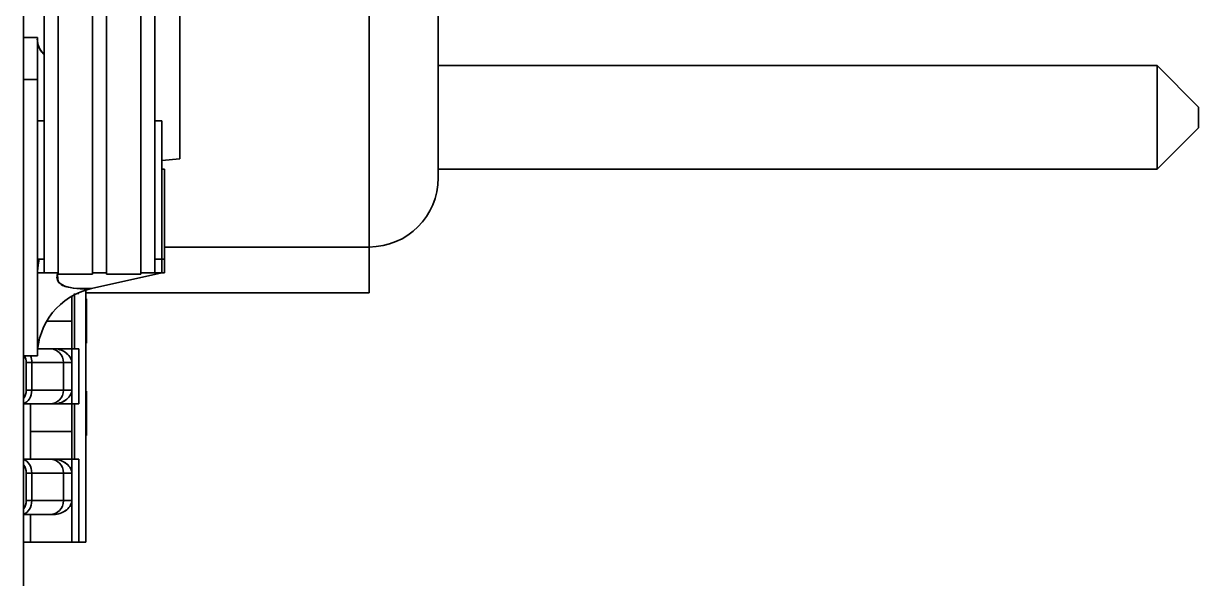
# Model space of a CAD drawing. Extents: x 146 to 1134, y 78 to 926.
# Drawn here: x 676.56 to 685.06, y 340.35 to 344.37 of the extents above; entities that cross this region are included whole.
import ezdxf

# ---------------------------------------------------------------- set-up
doc = ezdxf.new("R2010")
doc.units = 0

msp = doc.modelspace()

# ---------------------------------------------------------------- linework, layer by layer
at = {"color": 7, "lineweight": 35}
msp.add_line((676.5588, 330.1072), (676.5588, 371.6772), dxfattribs=at)
msp.add_line((676.5588, 330.1072), (676.5588, 371.6772), dxfattribs=at)
at = {"color": 7, "lineweight": 35, "ltscale": 0.11375}
for p, q in [((676.7089, 342.5622), (676.7089, 347.1122)), ((676.7089, 347.1122), (676.7089, 342.5622)), ((676.8105, 347.1122), (676.8105, 342.5622)), ((677.1597, 347.1122), (677.1597, 342.5622)), ((677.5089, 342.5622), (677.5089, 347.1122)), ((677.5089, 347.1122), (677.5089, 342.5622))]:
    msp.add_line(p, q, dxfattribs=at)
at = {"color": 7, "lineweight": 35, "ltscale": 0.114249}
for p, q in [((676.8105, 342.5522), (676.8105, 347.1222)), ((676.8105, 347.1222), (676.8105, 342.5522)), ((677.058, 347.1222), (677.058, 342.5522)), ((677.058, 342.5522), (677.058, 347.1222)), ((677.1597, 342.5522), (677.1597, 347.1222)), ((677.1597, 347.1222), (677.1597, 342.5522)), ((677.4072, 347.1222), (677.4072, 342.5522)), ((677.4072, 342.5522), (677.4072, 347.1222))]:
    msp.add_line(p, q, dxfattribs=at)
at = {"color": 7, "lineweight": 35, "ltscale": 0.072463}
for p, q in [((677.6888, 346.2864), (677.6888, 343.3879)), ((677.6888, 343.3879), (677.6888, 346.2864))]:
    msp.add_line(p, q, dxfattribs=at)
at = {"color": 7, "lineweight": 35, "ltscale": 0.05875}
msp.add_line((676.7089, 346.0122), (676.7089, 343.6622), dxfattribs=at)
at = {"color": 7, "lineweight": 35, "ltscale": 0.04375}
for p, q in [((679.0588, 342.7492), (679.0588, 344.4992)), ((679.0588, 344.4992), (679.0588, 342.7492))]:
    msp.add_line(p, q, dxfattribs=at)
at = {"color": 7, "lineweight": 35, "ltscale": 0.011958}
msp.add_line((679.5588, 344.4992), (679.5588, 344.0209), dxfattribs=at)
at = {"color": 7, "lineweight": 35, "ltscale": 0.03125}
msp.add_line((679.5588, 343.2492), (679.5588, 344.4992), dxfattribs=at)
at = {"color": 7, "lineweight": 35, "ltscale": 0.002501}
for p, q in [((676.6589, 344.2657), (676.5588, 344.2657)), ((676.5588, 344.2657), (676.6589, 344.2657)), ((676.6589, 343.9622), (676.5588, 343.9622)), ((676.5588, 343.9622), (676.6589, 343.9622)), ((676.6589, 341.9622), (676.5588, 341.9622)), ((676.5588, 341.9622), (676.6589, 341.9622)), ((676.5588, 341.9622), (676.6589, 341.9622))]:
    msp.add_line(p, q, dxfattribs=at)
at = {"color": 7, "lineweight": 35, "ltscale": 0.007588}
msp.add_line((676.6589, 344.2657), (676.6589, 343.9622), dxfattribs=at)
msp.add_line((676.6589, 344.2657), (676.6589, 343.9622), dxfattribs=at)
at = {"color": 7, "lineweight": 35, "ltscale": 0.000587648}
msp.add_line((676.7089, 344.1428), (676.6927, 344.1598), dxfattribs=at)
at = {"color": 7, "lineweight": 35, "ltscale": 0.000588703}
msp.add_line((676.709, 344.1427), (676.6927, 344.1597), dxfattribs=at)
at = {"color": 7, "lineweight": 35, "ltscale": 0.010137}
msp.add_line((679.5588, 344.0209), (679.5588, 343.6154), dxfattribs=at)
at = {"color": 7, "lineweight": 35, "ltscale": 0.129999}
for p, q in [((684.7589, 344.0622), (679.5589, 344.0622)), ((679.5589, 344.0622), (684.7589, 344.0622)), ((684.7589, 343.3122), (679.5589, 343.3122)), ((684.7589, 343.3122), (679.5589, 343.3122)), ((684.7589, 343.3122), (679.5589, 343.3122))]:
    msp.add_line(p, q, dxfattribs=at)
at = {"color": 7, "lineweight": 35, "ltscale": 0.01875}
for p, q in [((684.7589, 343.3122), (684.7589, 344.0622)), ((684.7589, 344.0622), (684.7589, 343.3122))]:
    msp.add_line(p, q, dxfattribs=at)
at = {"color": 7, "lineweight": 35, "ltscale": 0.010606}
for p, q in [((685.0588, 343.7622), (684.7589, 344.0622)), ((684.7589, 344.0622), (685.0588, 343.7622))]:
    msp.add_line(p, q, dxfattribs=at)
at = {"color": 7, "lineweight": 35, "ltscale": 0.05}
msp.add_line((676.6589, 343.9622), (676.6589, 341.9622), dxfattribs=at)
msp.add_line((676.6589, 343.9622), (676.6589, 341.9622), dxfattribs=at)
at = {"color": 7, "lineweight": 35, "ltscale": 0.00375}
msp.add_line((685.0588, 343.6122), (685.0588, 343.7622), dxfattribs=at)
msp.add_line((685.0588, 343.6122), (685.0588, 343.7622), dxfattribs=at)
at = {"color": 7, "lineweight": 35, "ltscale": 0.00125}
for p, q in [((676.7089, 343.6622), (676.6589, 343.6622)), ((676.6589, 343.6622), (676.7089, 343.6622)), ((677.5089, 343.6622), (677.5588, 343.6622)), ((677.5588, 343.6622), (677.5089, 343.6622)), ((676.7089, 342.6622), (676.6589, 342.6622)), ((676.6589, 342.6622), (676.7089, 342.6622)), ((677.5089, 342.6622), (677.5588, 342.6622)), ((677.5588, 342.6622), (677.5089, 342.6622)), ((677.5588, 342.6622), (677.5089, 342.6622)), ((677.5588, 342.5622), (677.5089, 342.5622)), ((677.5089, 342.5622), (677.5588, 342.5622)), ((676.9589, 342.0132), (676.9089, 342.0132)), ((676.6088, 341.6132), (676.5588, 341.6132)), ((676.5588, 341.6132), (676.6088, 341.6132)), ((676.5588, 341.6132), (676.6088, 341.6132)), ((676.6088, 341.6132), (676.5588, 341.6132)), ((676.5588, 341.6132), (676.6088, 341.6132)), ((676.6088, 341.6132), (676.5588, 341.6132)), ((676.6088, 341.6132), (676.5588, 341.6132)), ((676.9089, 341.6132), (676.9589, 341.6132)), ((676.9589, 341.2132), (676.9089, 341.2132)), ((676.6088, 340.6132), (676.5588, 340.6132)), ((676.5588, 340.6132), (676.6088, 340.6132)), ((676.6088, 340.6132), (676.5588, 340.6132)), ((676.5588, 340.6132), (676.6088, 340.6132)), ((676.9589, 340.6132), (676.9089, 340.6132)), ((676.9089, 340.6132), (676.9589, 340.6132)), ((676.9089, 340.6132), (676.9589, 340.6132)), ((676.9589, 340.6132), (676.9089, 340.6132))]:
    msp.add_line(p, q, dxfattribs=at)
at = {"color": 7, "lineweight": 35, "ltscale": 0.025}
for p, q in [((676.7089, 342.6622), (676.7089, 343.6622)), ((677.5588, 343.6622), (677.5588, 342.6622)), ((677.5588, 342.6622), (677.5588, 343.6622))]:
    msp.add_line(p, q, dxfattribs=at)
at = {"color": 7, "lineweight": 35, "ltscale": 0.006772}
msp.add_line((679.5588, 343.6154), (679.5588, 343.3445), dxfattribs=at)
at = {"color": 7, "lineweight": 35, "ltscale": 0.010607}
for p, q in [((684.7589, 343.3122), (685.0588, 343.6122)), ((685.0588, 343.6122), (684.7589, 343.3122))]:
    msp.add_line(p, q, dxfattribs=at)
at = {"color": 7, "lineweight": 35, "ltscale": 0.003263}
for p, q in [((677.6888, 343.3879), (677.5588, 343.3765)), ((677.5588, 343.3765), (677.6888, 343.3879)), ((677.5588, 343.3765), (677.6888, 343.3879))]:
    msp.add_line(p, q, dxfattribs=at)
at = {"color": 7, "lineweight": 35, "ltscale": 0.002383}
msp.add_line((679.5588, 343.3445), (679.5588, 343.2492), dxfattribs=at)
at = {"color": 7, "lineweight": 35, "ltscale": 0.000500488}
for p, q in [((677.5789, 343.3122), (677.5588, 343.3122)), ((677.5789, 342.6622), (677.5588, 342.6622)), ((677.5588, 342.6622), (677.5789, 342.6622)), ((677.5588, 342.6622), (677.5789, 342.6622)), ((677.5588, 342.5622), (677.5789, 342.5622)), ((677.5789, 342.5622), (677.5588, 342.5622)), ((677.5789, 342.5622), (677.5588, 342.5622))]:
    msp.add_line(p, q, dxfattribs=at)
at = {"color": 7, "lineweight": 35, "ltscale": 0.01625}
msp.add_line((677.5789, 342.6622), (677.5789, 343.3122), dxfattribs=at)
at = {"color": 7, "lineweight": 35, "ltscale": 0.001197}
msp.add_line((677.5789, 343.2643), (677.5789, 343.3122), dxfattribs=at)
at = {"color": 7, "lineweight": 35, "ltscale": 0.003439}
msp.add_line((677.5789, 343.1267), (677.5789, 343.2643), dxfattribs=at)
at = {"color": 7, "lineweight": 35, "ltscale": 0.13}
msp.add_line((679.5588, 343.3122), (684.7589, 343.3122), dxfattribs=at)
msp.add_line((679.5588, 343.3122), (684.7589, 343.3122), dxfattribs=at)
at = {"color": 7, "lineweight": 35, "ltscale": 0.005241}
msp.add_line((677.5789, 342.9171), (677.5789, 343.1267), dxfattribs=at)
at = {"color": 7, "lineweight": 35, "ltscale": 0.006374}
msp.add_line((677.5789, 342.6622), (677.5789, 342.9171), dxfattribs=at)
at = {"color": 7, "lineweight": 35, "ltscale": 0.037}
for p, q in [((679.0588, 342.7492), (677.5789, 342.7492)), ((679.0588, 342.7492), (677.5789, 342.7492)), ((677.5789, 342.7492), (679.0588, 342.7492))]:
    msp.add_line(p, q, dxfattribs=at)
at = {"color": 7, "lineweight": 35, "ltscale": 0.008295}
msp.add_line((679.0588, 342.4172), (679.0588, 342.749), dxfattribs=at)
at = {"color": 7, "lineweight": 35, "ltscale": 0.000575256}
msp.add_line((679.0588, 342.7488), (679.0588, 342.7258), dxfattribs=at)
at = {"color": 7, "lineweight": 35, "ltscale": 0.004055}
msp.add_line((679.0588, 342.7258), (679.0588, 342.5636), dxfattribs=at)
at = {"color": 7, "lineweight": 35, "ltscale": 0.000328064}
msp.add_line((676.672, 342.6622), (676.6589, 342.6622), dxfattribs=at)
at = {"color": 7, "lineweight": 35, "ltscale": 0.001411}
msp.add_line((676.6627, 342.6065), (676.672, 342.6622), dxfattribs=at)
at = {"color": 7, "lineweight": 35, "ltscale": 0.001253}
msp.add_line((676.6633, 342.6128), (676.672, 342.6622), dxfattribs=at)
at = {"color": 7, "lineweight": 35, "ltscale": 0.000921631}
msp.add_line((676.7089, 342.6622), (676.672, 342.6622), dxfattribs=at)
at = {"color": 7, "lineweight": 35, "ltscale": 0.0025}
for p, q in [((676.7089, 342.5622), (676.7089, 342.6622)), ((677.5588, 342.6622), (677.5588, 342.5622)), ((677.5588, 342.5622), (677.5588, 342.6622)), ((677.5789, 342.6622), (677.5789, 342.5622)), ((676.9089, 342.0132), (676.9089, 341.9132)), ((676.9089, 341.7132), (676.9089, 341.6132)), ((676.9089, 341.2132), (676.9089, 341.1132))]:
    msp.add_line(p, q, dxfattribs=at)
at = {"color": 7, "lineweight": 35, "ltscale": 0.000803375}
msp.add_line((677.5789, 342.63), (677.5789, 342.6622), dxfattribs=at)
at = {"color": 7, "lineweight": 35, "ltscale": 0.000184027}
msp.add_line((676.6597, 342.5693), (676.6594, 342.562), dxfattribs=at)
at = {"color": 7, "lineweight": 35, "ltscale": 0.00016872}
msp.add_line((676.6594, 342.562), (676.6597, 342.5687), dxfattribs=at)
at = {"color": 7, "lineweight": 35, "ltscale": 0.001236}
for p, q in [((676.7089, 342.5622), (676.6594, 342.5622)), ((676.6594, 342.5622), (676.7089, 342.5622))]:
    msp.add_line(p, q, dxfattribs=at)
at = {"color": 7, "lineweight": 35, "ltscale": 0.000148898}
msp.add_line((676.66, 342.5753), (676.6597, 342.5693), dxfattribs=at)
at = {"color": 7, "lineweight": 35, "ltscale": 0.000112318}
msp.add_line((676.6597, 342.5687), (676.6599, 342.5732), dxfattribs=at)
at = {"color": 7, "lineweight": 35, "ltscale": 0.000993975}
msp.add_line((676.6599, 342.5732), (676.6633, 342.6128), dxfattribs=at)
at = {"color": 7, "lineweight": 35, "ltscale": 0.000419617}
msp.add_line((676.7089, 342.5622), (676.6921, 342.5622), dxfattribs=at)
at = {"color": 7, "lineweight": 35, "ltscale": 0.000256366}
msp.add_line((676.7051, 342.562), (676.6948, 342.5622), dxfattribs=at)
at = {"color": 7, "lineweight": 35, "ltscale": 0.000349434}
msp.add_line((676.7051, 342.5621), (676.7191, 342.5622), dxfattribs=at)
at = {"color": 7, "lineweight": 35, "ltscale": 0.000424205}
msp.add_line((676.722, 342.5622), (676.7051, 342.562), dxfattribs=at)
at = {"color": 7, "lineweight": 35, "ltscale": 0.000335693}
msp.add_line((676.7089, 342.5622), (676.7223, 342.5622), dxfattribs=at)
at = {"color": 7, "lineweight": 35, "ltscale": 0.002541}
for p, q in [((676.8105, 342.5622), (676.7089, 342.5622)), ((676.8105, 342.5622), (676.7089, 342.5622)), ((677.1597, 342.5622), (677.058, 342.5622)), ((677.1597, 342.5622), (677.058, 342.5622)), ((677.1597, 342.5622), (677.058, 342.5622)), ((677.5089, 342.5622), (677.4072, 342.5622)), ((677.5089, 342.5622), (677.4072, 342.5622))]:
    msp.add_line(p, q, dxfattribs=at)
at = {"color": 7, "lineweight": 35, "ltscale": 0.000419709}
msp.add_line((676.809, 342.5622), (676.8032, 342.5464), dxfattribs=at)
at = {"color": 7, "lineweight": 35, "ltscale": 0.000249481}
for p, q in [((676.8105, 342.5622), (676.8105, 342.5522)), ((677.1597, 342.5622), (677.1597, 342.5522))]:
    msp.add_line(p, q, dxfattribs=at)
at = {"color": 7, "lineweight": 35, "ltscale": 0.006189}
for p, q in [((677.058, 342.5522), (676.8105, 342.5522)), ((676.8105, 342.5522), (677.058, 342.5522)), ((677.058, 342.5522), (676.8105, 342.5522)), ((677.4072, 342.5522), (677.1597, 342.5522)), ((677.1597, 342.5522), (677.4072, 342.5522)), ((677.4072, 342.5522), (677.1597, 342.5522))]:
    msp.add_line(p, q, dxfattribs=at)
at = {"color": 7, "lineweight": 35, "ltscale": 0.013021}
msp.add_line((677.0504, 342.4492), (677.5588, 342.5622), dxfattribs=at)
at = {"color": 7, "lineweight": 35, "ltscale": 0.00379}
msp.add_line((677.5588, 342.5622), (677.4072, 342.5622), dxfattribs=at)
at = {"color": 7, "lineweight": 35, "ltscale": 0.001697}
msp.add_line((677.5789, 342.5622), (677.5789, 342.63), dxfattribs=at)
at = {"color": 7, "lineweight": 35, "ltscale": 0.00271}
msp.add_line((679.0588, 342.5636), (679.0588, 342.4552), dxfattribs=at)
at = {"color": 7, "lineweight": 35, "ltscale": 0.000244999}
msp.add_line((676.8043, 342.5099), (676.8019, 342.5194), dxfattribs=at)
at = {"color": 7, "lineweight": 35, "ltscale": 0.000376088}
msp.add_line((676.8192, 342.4878), (676.8096, 342.4994), dxfattribs=at)
at = {"color": 7, "lineweight": 35, "ltscale": 0.000299547}
msp.add_line((676.8205, 342.4866), (676.8298, 342.4791), dxfattribs=at)
at = {"color": 7, "lineweight": 35, "ltscale": 0.001237}
msp.add_line((676.871, 342.4605), (676.9196, 342.4512), dxfattribs=at)
at = {"color": 7, "lineweight": 35, "ltscale": 0.001013}
for p, q in [((676.9089, 342.3947), (676.9089, 342.3542)), ((677.0139, 341.4282), (677.0139, 341.3877))]:
    msp.add_line(p, q, dxfattribs=at)
at = {"color": 7, "lineweight": 35, "ltscale": 0.004538}
msp.add_line((676.9089, 342.3947), (676.9089, 342.2132), dxfattribs=at)
at = {"color": 7, "lineweight": 35, "ltscale": 0.001261}
msp.add_line((676.9196, 342.4512), (676.9699, 342.4474), dxfattribs=at)
at = {"color": 7, "lineweight": 35, "ltscale": 0.01}
for p, q in [((676.9288, 342.4132), (676.9288, 342.0132)), ((676.9288, 342.4132), (676.9288, 342.0132)), ((676.9288, 341.6132), (676.9288, 341.2132)), ((676.9288, 341.6132), (676.9288, 341.2132)), ((676.9589, 341.2132), (676.9589, 340.8132)), ((676.9589, 340.8132), (676.9589, 341.2132)), ((676.9589, 341.2132), (676.9589, 340.8132))]:
    msp.add_line(p, q, dxfattribs=at)
at = {"color": 7, "lineweight": 35, "ltscale": 0.000366211}
for p, q in [((676.9442, 342.4132), (676.9589, 342.4132)), ((676.9589, 342.0132), (676.9442, 342.0132)), ((676.5588, 341.6132), (676.5735, 341.6132)), ((676.9442, 341.6132), (676.9589, 341.6132)), ((676.9589, 341.2132), (676.9442, 341.2132)), ((676.5735, 340.6132), (676.5588, 340.6132)), ((676.9589, 340.6132), (676.9442, 340.6132))]:
    msp.add_line(p, q, dxfattribs=at)
at = {"color": 7, "lineweight": 35, "ltscale": 0.000341797}
msp.add_line((676.9589, 342.4132), (676.9452, 342.4132), dxfattribs=at)
at = {"color": 7, "lineweight": 35, "ltscale": 0.000227356}
msp.add_line((676.9498, 342.4132), (676.9589, 342.4132), dxfattribs=at)
at = {"color": 7, "lineweight": 35, "ltscale": 0.000590547}
msp.add_line((676.9699, 342.4474), (676.9935, 342.4471), dxfattribs=at)
at = {"color": 7, "lineweight": 35, "ltscale": 0.000407468}
msp.add_line((676.9935, 342.4471), (677.0098, 342.4474), dxfattribs=at)
at = {"color": 7, "lineweight": 35, "ltscale": 0.045857}
msp.add_line((677.0089, 340.6132), (677.0089, 342.4474), dxfattribs=at)
at = {"color": 7, "lineweight": 35, "ltscale": 0.045623}
msp.add_line((677.0089, 342.4381), (677.0089, 340.6132), dxfattribs=at)
at = {"color": 7, "lineweight": 35, "ltscale": 0.05125}
for p, q in [((679.0588, 342.4172), (677.0089, 342.4172)), ((677.0089, 342.4172), (679.0588, 342.4172)), ((677.0089, 342.4172), (679.0588, 342.4172))]:
    msp.add_line(p, q, dxfattribs=at)
at = {"color": 7, "lineweight": 35, "ltscale": 0.001016}
msp.add_line((677.0098, 342.4474), (677.0504, 342.4492), dxfattribs=at)
at = {"color": 7, "lineweight": 35, "ltscale": 0.000652097}
msp.add_line((677.0136, 342.4475), (677.0397, 342.4485), dxfattribs=at)
at = {"color": 7, "lineweight": 35, "ltscale": 0.000235386}
msp.add_line((677.0491, 342.4491), (677.0397, 342.4485), dxfattribs=at)
at = {"color": 7, "lineweight": 35, "ltscale": 0.000951385}
msp.add_line((679.0588, 342.4552), (679.0588, 342.4172), dxfattribs=at)
at = {"color": 7, "lineweight": 35, "ltscale": 0.003526}
for p, q in [((676.9089, 342.3542), (676.9089, 342.2132)), ((676.9089, 342.2132), (676.9089, 342.0721)), ((676.6088, 341.5542), (676.6088, 341.4132)), ((676.9089, 341.5542), (676.9089, 341.4132)), ((676.6088, 341.4132), (676.6088, 341.2722)), ((676.9089, 341.4132), (676.9089, 341.2722))]:
    msp.add_line(p, q, dxfattribs=at)
at = {"color": 7, "lineweight": 35, "ltscale": 0.000125122}
for p, q in [((677.0139, 342.3734), (677.0089, 342.3734)), ((677.0089, 342.3734), (677.0139, 342.3734)), ((677.0089, 342.2141), (677.0139, 342.2141)), ((677.0139, 342.2141), (677.0089, 342.2141)), ((677.0089, 342.054), (677.0139, 342.054)), ((677.0139, 341.7049), (677.0089, 341.7049)), ((677.0089, 341.7049), (677.0139, 341.7049)), ((677.0089, 341.5494), (677.0139, 341.5494)), ((677.0089, 341.3854), (677.0139, 341.3854))]:
    msp.add_line(p, q, dxfattribs=at)
at = {"color": 7, "lineweight": 35, "ltscale": 0.000106049}
msp.add_line((677.0139, 342.3734), (677.0139, 342.3692), dxfattribs=at)
at = {"color": 7, "lineweight": 35, "ltscale": 0.003984}
msp.add_line((677.0139, 342.2141), (677.0139, 342.3734), dxfattribs=at)
at = {"color": 7, "lineweight": 35, "ltscale": 0.001041}
msp.add_line((677.0139, 342.3692), (677.0139, 342.3275), dxfattribs=at)
at = {"color": 7, "lineweight": 35, "ltscale": 0.00065918}
msp.add_line((677.0139, 342.3275), (677.0139, 342.3011), dxfattribs=at)
at = {"color": 7, "lineweight": 35, "ltscale": 0.002472}
msp.add_line((677.0139, 342.3111), (677.0139, 342.2122), dxfattribs=at)
at = {"color": 7, "lineweight": 35, "ltscale": 0.001575}
msp.add_line((677.0139, 342.3011), (677.0139, 342.2382), dxfattribs=at)
at = {"color": 7, "lineweight": 35, "ltscale": 0.004546}
for p, q in [((676.9089, 342.2132), (676.7271, 342.2132)), ((676.7271, 342.2132), (676.9089, 342.2132))]:
    msp.add_line(p, q, dxfattribs=at)
at = {"color": 7, "lineweight": 35, "ltscale": 0.005}
for p, q in [((676.9089, 342.2132), (676.9089, 342.0132)), ((676.5789, 341.7132), (676.5789, 341.9132)), ((676.5789, 341.9132), (676.5789, 341.7132)), ((676.6188, 341.9132), (676.6188, 341.7132)), ((676.6188, 341.9132), (676.6188, 341.7132)), ((676.8483, 341.7132), (676.8483, 341.9132)), ((676.8483, 341.7132), (676.8483, 341.9132)), ((676.9089, 341.9132), (676.9089, 341.7132)), ((676.9089, 341.7132), (676.9089, 341.9132)), ((676.6088, 341.4132), (676.6088, 341.6132)), ((676.6088, 341.6132), (676.6088, 341.4132)), ((676.9089, 341.6132), (676.9089, 341.4132)), ((676.6088, 341.2132), (676.6088, 341.4132)), ((676.6088, 341.4132), (676.6088, 341.2132)), ((676.9089, 341.4132), (676.9089, 341.2132)), ((676.5789, 340.9132), (676.5789, 341.1132)), ((676.5789, 341.1132), (676.5789, 340.9132)), ((676.6188, 341.1132), (676.6188, 340.9132)), ((676.6188, 341.1132), (676.6188, 340.9132)), ((676.8483, 340.9132), (676.8483, 341.1132)), ((676.8483, 340.9132), (676.8483, 341.1132)), ((676.9089, 341.1132), (676.9089, 340.9132)), ((676.9089, 340.9132), (676.9089, 341.1132)), ((676.6088, 340.6132), (676.6088, 340.8132)), ((676.6088, 340.8132), (676.6088, 340.6132)), ((676.9589, 340.6132), (676.9589, 340.8132))]:
    msp.add_line(p, q, dxfattribs=at)
at = {"color": 7, "lineweight": 35, "ltscale": 0.000602722}
msp.add_line((677.0139, 342.2382), (677.0139, 342.2141), dxfattribs=at)
at = {"color": 7, "lineweight": 35, "ltscale": 0.000603485}
msp.add_line((677.0139, 342.2141), (677.0139, 342.1899), dxfattribs=at)
at = {"color": 7, "lineweight": 35, "ltscale": 0.004002}
msp.add_line((677.0139, 342.054), (677.0139, 342.2141), dxfattribs=at)
at = {"color": 7, "lineweight": 35, "ltscale": 0.002399}
msp.add_line((677.0139, 342.2122), (677.0139, 342.1163), dxfattribs=at)
at = {"color": 7, "lineweight": 35, "ltscale": 0.002787}
msp.add_line((677.0139, 342.1899), (677.0139, 342.0784), dxfattribs=at)
at = {"color": 7, "lineweight": 35, "ltscale": 0.001474}
for p, q in [((676.9089, 342.0721), (676.9089, 342.0132)), ((676.6088, 341.6132), (676.6088, 341.5542)), ((676.9089, 341.6132), (676.9089, 341.5542))]:
    msp.add_line(p, q, dxfattribs=at)
at = {"color": 7, "lineweight": 35, "ltscale": 0.000585175}
msp.add_line((677.0139, 342.0784), (677.0139, 342.055), dxfattribs=at)
at = {"color": 7, "lineweight": 35, "ltscale": 2.67029e-05}
msp.add_line((677.0139, 342.055), (677.0139, 342.054), dxfattribs=at)
at = {"color": 7, "lineweight": 35, "ltscale": 0.002121}
msp.add_line((676.7488, 342.0132), (676.664, 342.0132), dxfattribs=at)
at = {"color": 7, "lineweight": 35, "ltscale": 0.000561523}
msp.add_line((676.6865, 342.0132), (676.6641, 342.0132), dxfattribs=at)
at = {"color": 7, "lineweight": 35, "ltscale": 0.001558}
for p, q in [((676.7488, 342.0132), (676.6865, 342.0132)), ((676.7488, 341.6132), (676.6865, 341.6132)), ((676.7488, 341.2132), (676.6865, 341.2132)), ((676.7488, 340.8132), (676.6865, 340.8132))]:
    msp.add_line(p, q, dxfattribs=at)
at = {"color": 7, "lineweight": 35, "ltscale": 0.000746155}
for p, q in [((676.7787, 342.0132), (676.7488, 342.0132)), ((676.7787, 342.0132), (676.7488, 342.0132)), ((676.7787, 341.6132), (676.7488, 341.6132)), ((676.7488, 341.6132), (676.7787, 341.6132)), ((676.7787, 341.2132), (676.7488, 341.2132)), ((676.7787, 341.2132), (676.7488, 341.2132)), ((676.7787, 340.8132), (676.7488, 340.8132)), ((676.7488, 340.8132), (676.7787, 340.8132))]:
    msp.add_line(p, q, dxfattribs=at)
at = {"color": 7, "lineweight": 35, "ltscale": 0.003999}
for p, q in [((676.9089, 342.0132), (676.7489, 342.0132)), ((676.7489, 342.0132), (676.9089, 342.0132)), ((676.9089, 341.2132), (676.7489, 341.2132)), ((676.7489, 341.2132), (676.9089, 341.2132))]:
    msp.add_line(p, q, dxfattribs=at)
at = {"color": 7, "lineweight": 35, "ltscale": 0.000744629}
for p, q in [((676.7787, 342.0132), (676.7489, 342.0132)), ((676.7787, 341.2132), (676.7489, 341.2132))]:
    msp.add_line(p, q, dxfattribs=at)
at = {"color": 7, "lineweight": 35, "ltscale": 0.000883484}
for p, q in [((676.9442, 342.0132), (676.9089, 342.0132)), ((676.5735, 341.6132), (676.6088, 341.6132)), ((676.9089, 341.6132), (676.9442, 341.6132)), ((676.9442, 341.2132), (676.9089, 341.2132)), ((676.6088, 340.6132), (676.5735, 340.6132)), ((676.9442, 340.6132), (676.9089, 340.6132))]:
    msp.add_line(p, q, dxfattribs=at)
at = {"color": 7, "lineweight": 35, "ltscale": 0.010001}
for p, q in [((676.9089, 341.6132), (676.9089, 342.0132)), ((676.9589, 341.6132), (676.9589, 342.0132)), ((676.9589, 341.6132), (676.9589, 342.0132)), ((676.9589, 342.0132), (676.9589, 341.6132))]:
    msp.add_line(p, q, dxfattribs=at)
at = {"color": 7, "lineweight": 35, "ltscale": 0.000999451}
for p, q in [((676.5789, 341.9132), (676.6188, 341.9132)), ((676.5789, 341.9132), (676.6188, 341.9132)), ((676.6188, 341.7132), (676.5789, 341.7132)), ((676.6188, 341.7132), (676.5789, 341.7132)), ((676.5789, 341.1132), (676.6188, 341.1132)), ((676.5789, 341.1132), (676.6188, 341.1132)), ((676.6188, 340.9132), (676.5789, 340.9132)), ((676.6188, 340.9132), (676.5789, 340.9132))]:
    msp.add_line(p, q, dxfattribs=at)
at = {"color": 7, "lineweight": 35, "ltscale": 0.005736}
for p, q in [((676.8483, 341.9132), (676.6188, 341.9132)), ((676.6188, 341.9132), (676.8483, 341.9132)), ((676.6188, 341.7132), (676.8483, 341.7132)), ((676.8483, 341.7132), (676.6188, 341.7132)), ((676.8483, 341.1132), (676.6188, 341.1132)), ((676.6188, 341.1132), (676.8483, 341.1132)), ((676.6188, 340.9132), (676.8483, 340.9132)), ((676.8483, 340.9132), (676.6188, 340.9132))]:
    msp.add_line(p, q, dxfattribs=at)
at = {"color": 7, "lineweight": 35, "ltscale": 0.001515}
for p, q in [((676.8483, 341.9132), (676.9089, 341.9132)), ((676.8483, 341.9132), (676.9089, 341.9132)), ((676.9089, 341.7132), (676.8483, 341.7132)), ((676.9089, 341.7132), (676.8483, 341.7132)), ((676.8483, 341.1132), (676.9089, 341.1132)), ((676.8483, 341.1132), (676.9089, 341.1132)), ((676.9089, 340.9132), (676.8483, 340.9132)), ((676.9089, 340.9132), (676.8483, 340.9132))]:
    msp.add_line(p, q, dxfattribs=at)
at = {"color": 7, "lineweight": 35, "ltscale": 0.003887}
msp.add_line((677.0139, 341.5494), (677.0139, 341.7049), dxfattribs=at)
at = {"color": 7, "lineweight": 35, "ltscale": 0.00010376}
msp.add_line((677.0139, 341.7049), (677.0139, 341.7007), dxfattribs=at)
at = {"color": 7, "lineweight": 35, "ltscale": 0.001003}
msp.add_line((677.0139, 341.7007), (677.0139, 341.6606), dxfattribs=at)
at = {"color": 7, "lineweight": 35, "ltscale": 0.000268555}
for p, q in [((676.5589, 341.6299), (676.5589, 341.6191)), ((676.5589, 340.8299), (676.5589, 340.8192))]:
    msp.add_line(p, q, dxfattribs=at)
at = {"color": 7, "lineweight": 35, "ltscale": 0.00198}
msp.add_line((677.0139, 341.6606), (677.0139, 341.5814), dxfattribs=at)
at = {"color": 7, "lineweight": 35, "ltscale": 0.002353}
msp.add_line((677.0139, 341.6425), (677.0139, 341.5484), dxfattribs=at)
at = {"color": 7, "lineweight": 35, "ltscale": 5.87463e-05}
for p, q in [((676.5588, 341.6155), (676.5588, 341.6132)), ((676.5588, 341.2132), (676.5588, 341.2108)), ((676.5588, 340.8155), (676.5588, 340.8132))]:
    msp.add_line(p, q, dxfattribs=at)
at = {"color": 7, "lineweight": 35, "ltscale": 0.003192}
for p, q in [((676.6865, 341.6132), (676.5588, 341.6132)), ((676.6865, 341.2132), (676.5588, 341.2132)), ((676.6865, 340.8132), (676.5588, 340.8132))]:
    msp.add_line(p, q, dxfattribs=at)
at = {"color": 7, "lineweight": 35, "ltscale": 0.00475}
for p, q in [((676.5588, 341.6132), (676.7488, 341.6132)), ((676.7488, 341.2132), (676.5588, 341.2132)), ((676.5588, 340.8132), (676.7488, 340.8132))]:
    msp.add_line(p, q, dxfattribs=at)
at = {"color": 7, "lineweight": 35, "ltscale": 0.007501}
for p, q in [((676.9089, 341.6132), (676.6088, 341.6132)), ((676.6088, 341.6132), (676.9089, 341.6132)), ((676.6088, 341.6132), (676.9089, 341.6132)), ((676.9089, 341.6132), (676.6088, 341.6132)), ((676.9089, 341.6132), (676.6088, 341.6132)), ((676.9089, 341.4132), (676.6088, 341.4132)), ((676.6088, 341.4132), (676.9089, 341.4132)), ((676.9089, 340.6132), (676.6088, 340.6132)), ((676.6088, 340.6132), (676.9089, 340.6132)), ((676.6088, 340.6132), (676.9089, 340.6132)), ((676.9089, 340.6132), (676.6088, 340.6132)), ((676.9089, 340.6132), (676.6088, 340.6132)), ((676.6088, 340.6132), (676.9089, 340.6132)), ((676.6088, 340.6132), (676.9089, 340.6132)), ((676.9089, 340.6132), (676.6088, 340.6132))]:
    msp.add_line(p, q, dxfattribs=at)
at = {"color": 7, "lineweight": 35, "ltscale": 0.004247}
for p, q in [((676.6088, 341.6132), (676.7787, 341.6132)), ((676.6088, 340.8132), (676.7787, 340.8132))]:
    msp.add_line(p, q, dxfattribs=at)
at = {"color": 7, "lineweight": 35, "ltscale": 0.000498962}
for p, q in [((676.9089, 341.6132), (676.9288, 341.6132)), ((676.9288, 340.6132), (676.9089, 340.6132)), ((676.9089, 340.6132), (676.9288, 340.6132)), ((676.9089, 340.6132), (676.9288, 340.6132))]:
    msp.add_line(p, q, dxfattribs=at)
at = {"color": 7, "lineweight": 35, "ltscale": 0.000750732}
msp.add_line((676.9589, 341.6132), (676.9288, 341.6132), dxfattribs=at)
at = {"color": 7, "lineweight": 35, "ltscale": 0.000800323}
msp.add_line((677.0139, 341.5814), (677.0139, 341.5494), dxfattribs=at)
at = {"color": 7, "lineweight": 35, "ltscale": 0.0041}
msp.add_line((677.0139, 341.3854), (677.0139, 341.5494), dxfattribs=at)
at = {"color": 7, "lineweight": 35, "ltscale": 0.000862885}
msp.add_line((677.0139, 341.5494), (677.0139, 341.5149), dxfattribs=at)
at = {"color": 7, "lineweight": 35, "ltscale": 0.002517}
msp.add_line((677.0139, 341.5484), (677.0139, 341.4477), dxfattribs=at)
at = {"color": 7, "lineweight": 35, "ltscale": 0.002167}
msp.add_line((677.0139, 341.5149), (677.0139, 341.4282), dxfattribs=at)
at = {"color": 7, "lineweight": 35, "ltscale": 5.72205e-05}
msp.add_line((677.0139, 341.3877), (677.0139, 341.3854), dxfattribs=at)
at = {"color": 7, "lineweight": 35, "ltscale": 0.000267792}
msp.add_line((676.5589, 341.2072), (676.5589, 341.1965), dxfattribs=at)
at = {"color": 7, "lineweight": 35, "ltscale": 0.001475}
for p, q in [((676.6088, 341.2722), (676.6088, 341.2132)), ((676.9089, 341.2722), (676.9089, 341.2132))]:
    msp.add_line(p, q, dxfattribs=at)
at = {"color": 7, "lineweight": 35, "ltscale": 0.015}
for p, q in [((676.9089, 340.6132), (676.9089, 341.2132)), ((676.9589, 340.6132), (676.9589, 341.2132)), ((676.9589, 340.6132), (676.9589, 341.2132))]:
    msp.add_line(p, q, dxfattribs=at)
at = {"color": 7, "lineweight": 35, "ltscale": 0.0075}
msp.add_line((676.9089, 340.9132), (676.9089, 340.6132), dxfattribs=at)
at = {"color": 7, "lineweight": 35, "ltscale": 0.002}
for p, q in [((676.9288, 340.6132), (677.0089, 340.6132)), ((677.0089, 340.6132), (676.9288, 340.6132)), ((676.9288, 340.6132), (677.0089, 340.6132))]:
    msp.add_line(p, q, dxfattribs=at)
at = {"color": 7, "lineweight": 35}
msp.add_lwpolyline([(677.0504, 342.4492), (676.919, 342.4512), (676.8576, 342.4649), (676.8232, 342.4839), (676.8107, 342.4976), (676.8036, 342.5471), (676.8092, 342.563)], dxfattribs=at)
for centre, radius, start, end in [((676.8091, 344.2548), 0.1503, 180.02808, 199.15316), ((676.8094, 344.2548), 0.1506, 180.05241, 202.47404), ((676.8088, 344.2547), 0.15, 180.00001, 199.17511), ((676.8105, 344.2555), 0.1518, 199.25293, 219.10911), ((676.8088, 344.2547), 0.15, 199.17511, 219.23257), ((676.8105, 344.2556), 0.1519, 202.60725, 224.77602), ((679.0588, 343.2492), 0.5, 270, 0), ((679.0588, 343.2492), 0.5, 270, 360), ((677.197, 342.546), 0.5377, 167.51706, 178.27186), ((677.1677, 342.55), 0.5083, 167.25357, 177.15514), ((676.861, 342.5299), 0.06, 164.05054, 199.52319), ((676.8521, 342.5282), 0.0511, 177.41642, 200.92744), ((676.8857, 342.5524), 0.0923, 207.6782, 260.94104), ((677.1589, 341.9611), 0.5, 102.52947, 180.00252), ((676.4788, 341.9132), 0.1, 0, 29.277), ((676.4816, 341.9141), 0.0972, 359.47193, 29.53327), ((676.4941, 341.9138), 0.1247, 359.72904, 22.92458), ((676.4941, 341.9138), 0.1247, 359.73062, 22.88136), ((676.7485, 341.9135), 0.0997, 359.80469, 89.80335), ((676.7485, 341.9135), 0.0997, 359.80469, 89.80335), ((676.7778, 341.8706), 0.1426, 53.69522, 89.64691), ((676.7781, 341.8733), 0.1399, 71.52202, 89.77142), ((676.7747, 341.8613), 0.1524, 54.9284, 71.72802), ((676.8157, 341.9028), 0.0943, 6.3328, 60.62601), ((676.7831, 341.8727), 0.1381, 36.52138, 55.08554), ((676.835, 341.9102), 0.0741, 2.28575, 37.0564), ((676.4814, 341.7123), 0.0975, 322.63507, 0.49503), ((676.4788, 341.7132), 0.1, 323.1301, 360), ((676.7485, 341.7128), 0.0997, 270.19665, 0.19531), ((676.7485, 341.7128), 0.0997, 270.19665, 0.19531), ((676.8157, 341.7234), 0.0942, 299.51364, 353.70016), ((676.835, 341.7161), 0.074, 323.02164, 357.7287), ((676.7781, 341.7531), 0.1399, 270.23056, 288.56346), ((676.7778, 341.7558), 0.1427, 270.3575, 306.37576), ((676.7747, 341.7651), 0.1524, 288.35349, 305.15081), ((676.7834, 341.7533), 0.1377, 304.98483, 323.56591), ((676.7485, 341.1135), 0.0997, 359.80469, 89.80335), ((676.7485, 341.1135), 0.0997, 359.80469, 89.80335), ((676.7778, 341.0706), 0.1426, 53.69522, 89.64691), ((676.7781, 341.0733), 0.1399, 71.52202, 89.77142), ((676.7747, 341.0613), 0.1524, 54.9284, 71.72802), ((676.4814, 341.114), 0.0975, 359.50497, 37.36493), ((676.4788, 341.1132), 0.1, 0, 36.8699), ((676.8157, 341.1028), 0.0943, 6.3328, 60.62601), ((676.7831, 341.0727), 0.1381, 36.52138, 55.08554), ((676.835, 341.1102), 0.0741, 2.28575, 37.0564), ((676.4814, 340.9123), 0.0975, 322.63507, 0.49503), ((676.4788, 340.9132), 0.1, 323.1301, 360), ((676.7485, 340.9128), 0.0997, 270.19665, 0.19531), ((676.7485, 340.9128), 0.0997, 270.19665, 0.19531), ((676.8157, 340.9235), 0.0942, 299.51364, 353.70016), ((676.7834, 340.9533), 0.1377, 304.98483, 323.56591), ((676.835, 340.9161), 0.074, 323.02164, 357.7287), ((676.7781, 340.9531), 0.1399, 270.23056, 288.56346), ((676.7778, 340.9558), 0.1427, 270.3575, 306.37576), ((676.7747, 340.9651), 0.1524, 288.35349, 305.15081)]:
    msp.add_arc(centre, radius, start, end, dxfattribs=at)
for centre, start_param, end_param in [((676.5424, 341.7132), 0.216951, 1.570796), ((676.5424, 341.7132), 0.216951, 1.570796), ((676.5424, 341.1132), 1.570796, 2.924642), ((676.5424, 341.1132), 1.570796, 2.924642), ((676.5424, 340.9132), 0.216951, 1.570796), ((676.5424, 340.9132), 0.216951, 1.570796)]:
    msp.add_ellipse(centre, major_axis=(0, -0.1), ratio=0.764665, start_param=start_param, end_param=end_param, dxfattribs=at)

doc.saveas('drawing.dxf')
